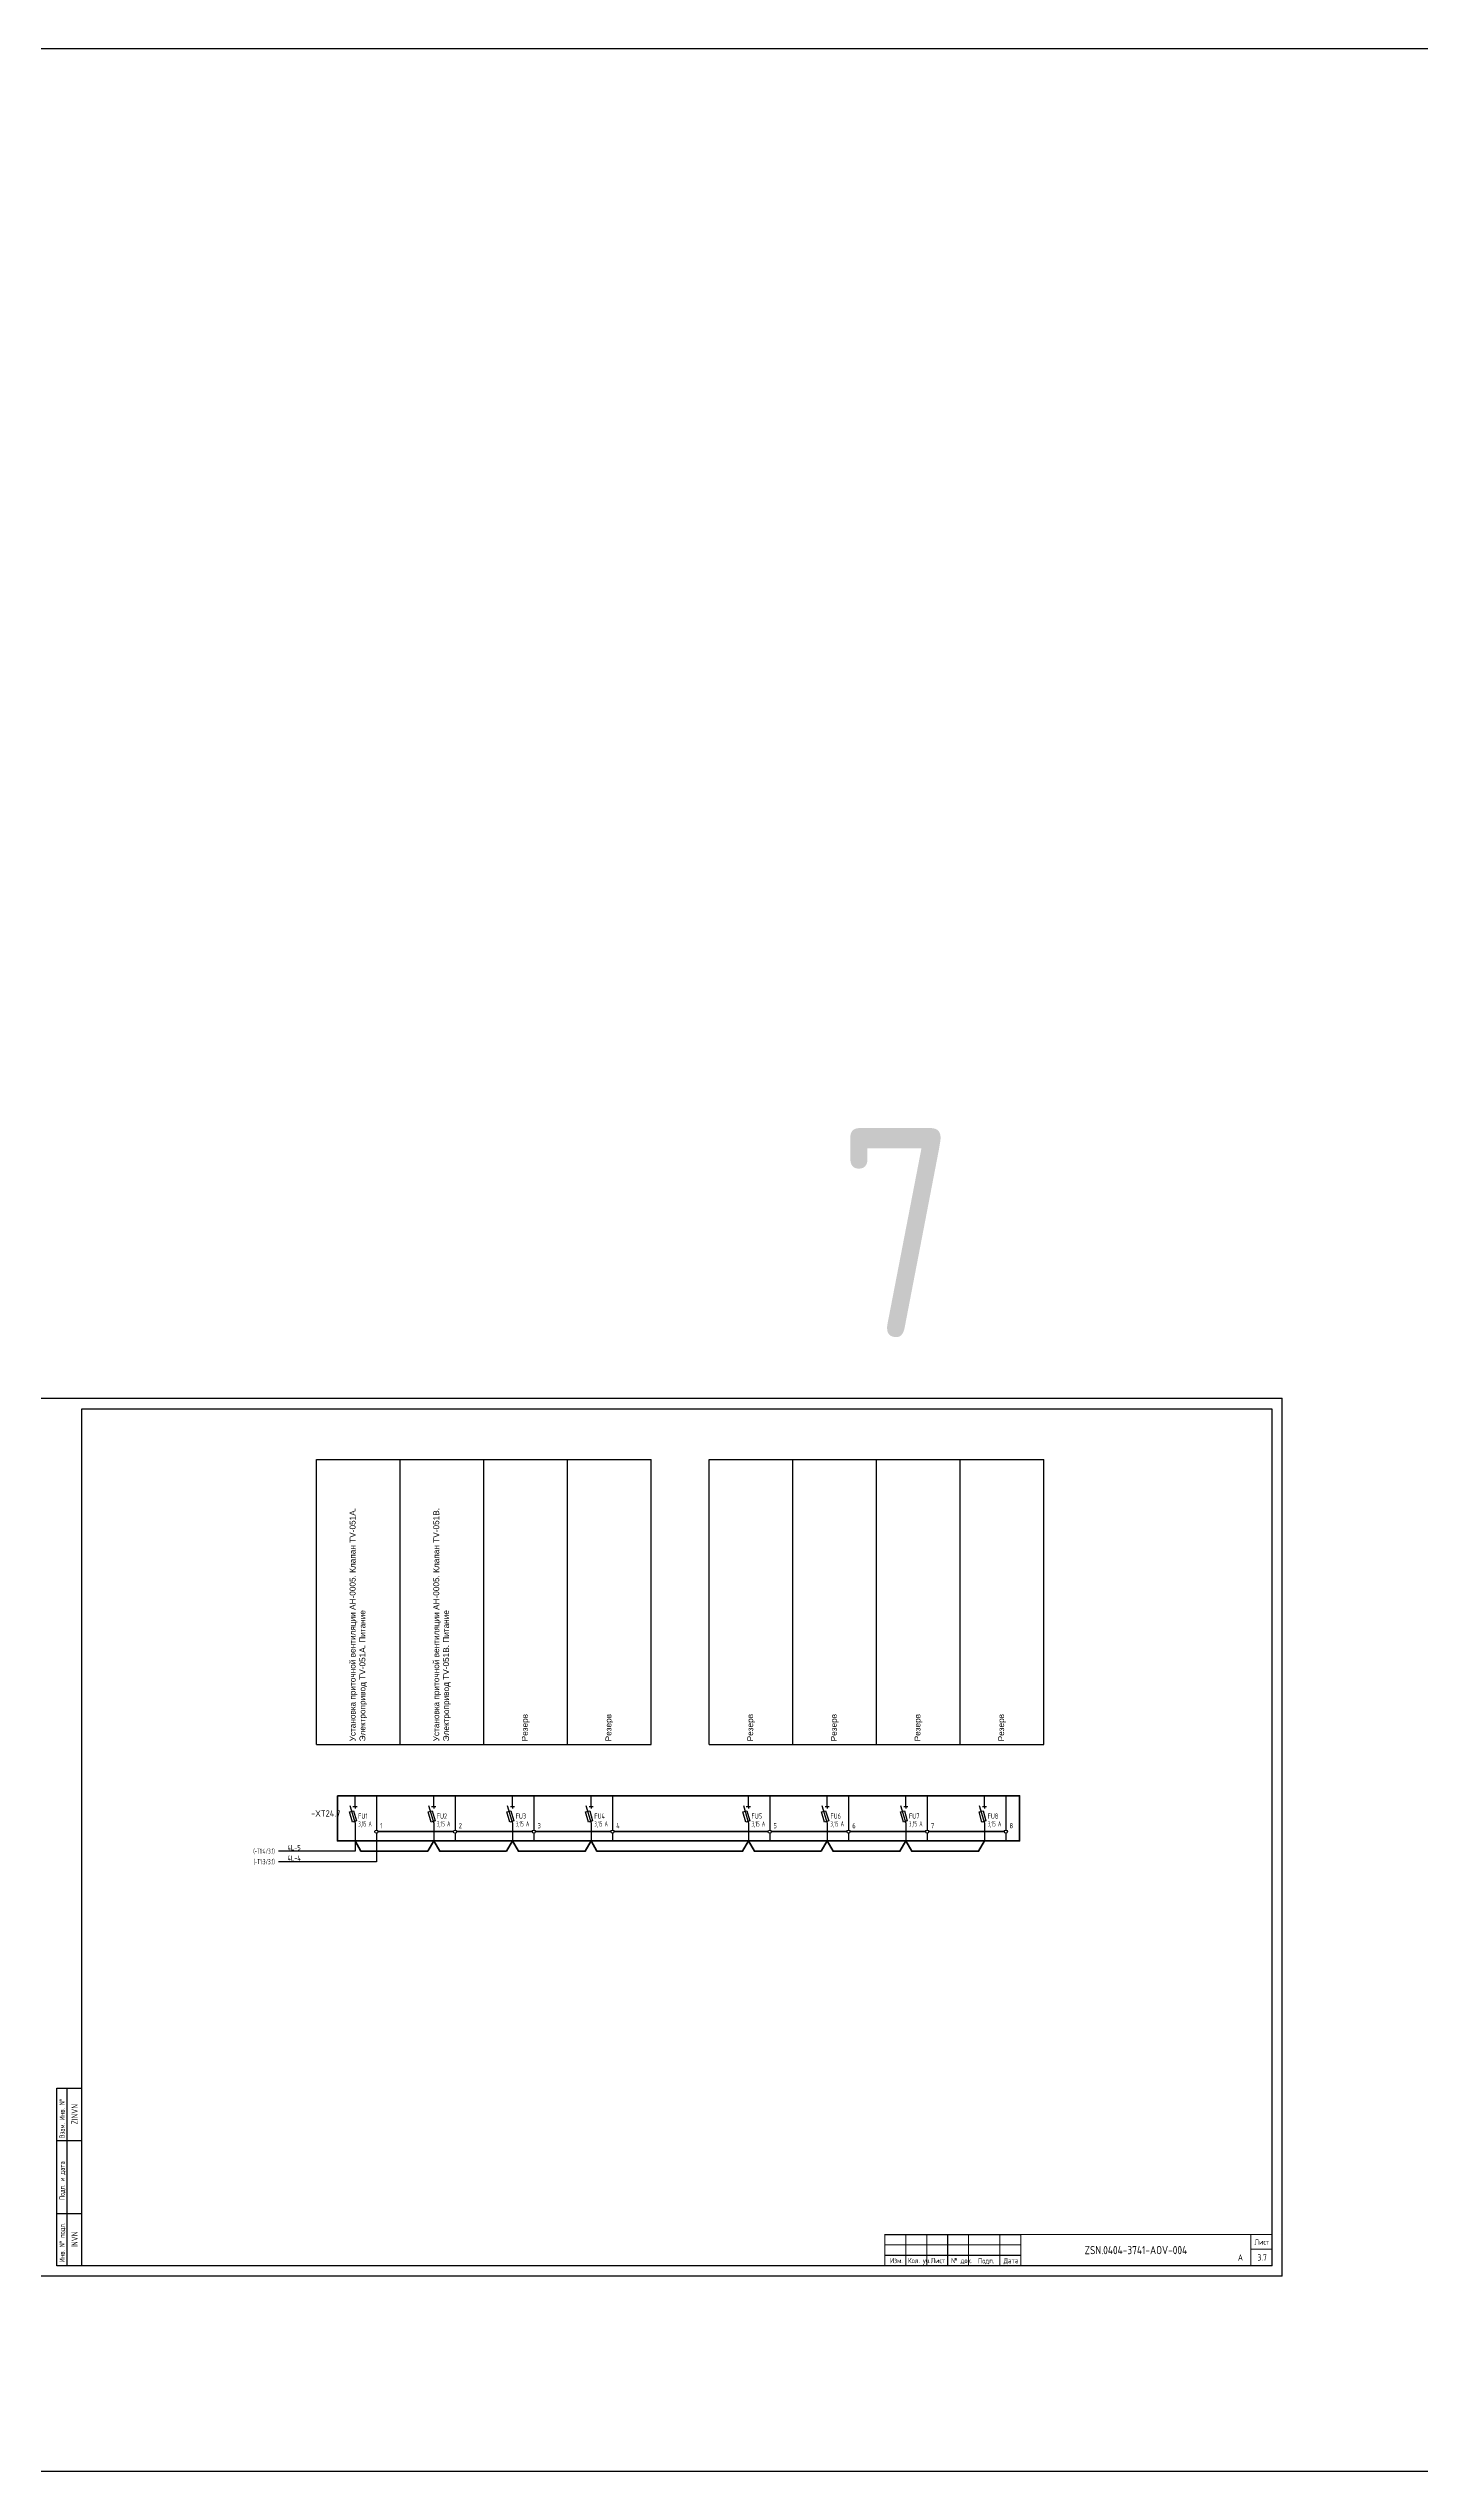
# Model space of a CAD drawing. Header units: millimetres. Extents: x 613 to 19799, y 1373 to 4314.
# Drawn here: x 4260 to 4916, y 1373 to 2532 of the extents above; entities that cross this region are included whole.
import ezdxf
from ezdxf.enums import TextEntityAlignment as Align

# ---------------------------------------------------------------- set-up
doc = ezdxf.new("R2010")
doc.units = ezdxf.units.MM
doc.layers.add('EPLAN108', color=5, linetype='Continuous', lineweight=30)
for name, color, linetype in [('Временный', 6, 'Continuous'), ('КИА_МАРКИРОВКА', 2, 'Continuous'), ('КИА_НАКЛЕЙКИ', 1, 'Continuous'), ('КИА_РАМКИ-ШТАМПЫ', 7, 'Continuous'), ('ФОРМАТ', 7, 'Continuous')]:
    doc.layers.add(name, color=color, linetype=linetype)
doc.styles.add('GOST-A 3-1', font='gost_0.ttf', dxfattribs={"height": 3})
doc.styles.add('GOSTA-2.5-1', font='GOST_AU.ttf', dxfattribs={"width": 0.9, "height": 2.5})
doc.styles.add('ROMAND0-100', font='romand.shx')
doc.styles.add('ROMANS0-60', font='romans.shx', dxfattribs={"width": 0.6})
doc.styles.add('ROMANS0-70', font='romans.shx', dxfattribs={"width": 0.7})
doc.styles.get("Standard").update_dxf_attribs({"font": 'arial.ttf'})

# ---------------------------------------------------------------- blocks, each defined once
blk = doc.blocks.new('frm6')
at = {"layer": 'ФОРМАТ'}
blk.add_line((-185, 15), (-120, 15), dxfattribs=at)
at = {"layer": 'ФОРМАТ', "const_width": 0.5}
blk.add_lwpolyline([(-185, 15), (-185, 0), (0, 0), (0, 15)], close=True, dxfattribs=at)
for points in [[(-175, 15), (-175, 0)], [(-165, 15), (-165, 0)], [(-155, 15), (-155, 0)], [(-145, 15), (-145, 0)], [(-130, 15), (-130, 0)], [(-120, 15), (-120, 0)], [(-10, 15), (-10, 0)], [(-185, 10), (-120, 10)], [(-185, 5), (-120, 5)], [(-10, 8), (0, 8)]]:
    blk.add_lwpolyline(points, dxfattribs=at)
at = {"layer": 'ФОРМАТ', "style": 'GOSTA-2.5-1', "width": 0.95}
for s, p in [('Лист', (-8.2, 9.4)), ('Изм.', (-182.6, 0.5)), ('Кол. уч.', (-174, 0.5)), ('Лист', (-163.1, 0.5)), ('№ док.', (-153.4, 0.5)), ('Подп.', (-140.5, 0.4)), ('Дата', (-128.2, 0.5))]:
    blk.add_text(s, height=2.5, dxfattribs=at).set_placement(p, align=Align.BOTTOM_LEFT)
at = {"layer": 'ФОРМАТ', "flags": 8}
for tag, style, width, p in [('R2', 'ROMANS0-70', 0.7, (-184.4, 10)), ('QTY2', 'ROMANS0-70', 0.65, (-174.3, 10.3)), ('SH2', 'ROMANS0-70', 0.7, (-164.3, 10)), ('ND2', 'ROMANS0-60', 0.6, (-154.3, 10)), ('SIGN2', 'ROMANS0-70', 0.7, (-144.3, 10)), ('DATE2', 'ROMANS0-70', 0.43, (-129.4, 10)), ('R1', 'ROMANS0-70', 0.7, (-184.4, 5)), ('QTY1', 'ROMANS0-70', 0.65, (-174.3, 5.3)), ('SH1', 'ROMANS0-70', 0.7, (-164.3, 5)), ('ND1', 'ROMANS0-60', 0.6, (-154.3, 5)), ('SIGN1', 'ROMANS0-70', 0.7, (-144.3, 5)), ('DATE1', 'ROMANS0-70', 0.43, (-129.4, 5))]:
    blk.add_attdef(tag, text='', height=3, dxfattribs=dict(at, style=style, width=width)).set_placement(p, align=Align.BOTTOM_LEFT)
at = {"layer": 'ФОРМАТ', "style": 'ROMANS0-70', "width": 0.7, "flags": 8}
blk.add_attdef('SH', text='', height=3, dxfattribs=at).set_placement((-5.2, 3.8), align=Align.MIDDLE_CENTER)
blk = doc.blocks.new('*T131')
at = {"linetype": 'ByBlock', "lineweight": -2, "transparency": 16777216}
for p, q in [((0, 0), (0, 136.4)), ((0, 136.4), (160, 136.4)), ((40, 0), (40, 136.4)), ((80, 0), (80, 136.4)), ((120, 0), (120, 136.4)), ((160, 0), (160, 136.4)), ((187.8, 0), (187.8, 136.4)), ((187.8, 136.4), (347.8, 136.4)), ((227.8, 0), (227.8, 136.4)), ((267.8, 0), (267.8, 136.4)), ((307.8, 0), (307.8, 136.4)), ((347.8, 0), (347.8, 136.4)), ((0, 0), (160, 0)), ((187.8, 0), (347.8, 0))]:
    blk.add_line(p, q, dxfattribs=at)
at = {"color": 0, "transparency": 16777216, "width": 133.352, "attachment_point": 4, "rotation": 90}
for s, insert, char_height in [('Установка приточной вентиляции AH-0005. Клапан TV-051A. Электропривод TV-051A. Питание ', (20, 1.5), 2.822), ('Установка приточной вентиляции AH-0005. Клапан TV-051B. Электропривод TV-051B. Питание ', (60, 1.5), 2.822), ('Резерв', (100, 1.5), 2.82), ('Резерв', (140, 1.5), 2.82), ('Резерв', (207.8, 1.5), 2.82), ('Резерв', (247.8, 1.5), 2.82), ('Резерв', (287.8, 1.5), 2.82), ('Резерв', (327.8, 1.5), 2.82)]:
    blk.add_mtext(s, dxfattribs=dict(at, insert=insert, char_height=char_height))
blk = doc.blocks.new('*T277')
at = {"linetype": 'ByBlock', "lineweight": -2, "transparency": 16777216}
for p, q in [((0, 0), (0, 136.4)), ((0, 136.4), (160, 136.4)), ((40, 0), (40, 136.4)), ((80, 0), (80, 136.4)), ((120, 0), (120, 136.4)), ((160, 0), (160, 136.4)), ((0, 0), (160, 0))]:
    blk.add_line(p, q, dxfattribs=at)
at = {"color": 0, "transparency": 16777216, "char_height": 2.82, "width": 133.352, "attachment_point": 4, "rotation": 90}
for insert in [(20, 1.5), (60, 1.5), (100, 1.5), (140, 1.5)]:
    blk.add_mtext('Резерв', dxfattribs=dict(at, insert=insert))

msp = doc.modelspace()

# ---------------------------------------------------------------- linework, layer by layer
for p, q in [((4256, 1886.4), (4850, 1886.4)), ((4276, 1881.4), (4845, 1881.4)), ((4276, 1471.4), (4276, 1881.4)), ((4845, 1881.4), (4845, 1471.4)), ((4850, 1466.4), (4850, 1886.4)), ((4264, 1471.4), (4264, 1556.4)), ((4264, 1556.4), (4276, 1556.4)), ((4269, 1471.4), (4269, 1556.4)), ((4264, 1531.4), (4276, 1531.4)), ((4264, 1496.4), (4276, 1496.4)), ((4269, 1496.4), (4276, 1496.4)), ((4850, 1466.4), (4256, 1466.4)), ((4276, 1471.4), (4264, 1471.4)), ((4845, 1471.4), (4276, 1471.4))]:
    msp.add_line(p, q)
at = {"color": 0}
for p, q in [((4406.6, 1691.1), (4406.6, 1696.3)), ((4416.8, 1696.3), (4416.8, 1679.8)), ((4444.2, 1691.1), (4444.2, 1696.3)), ((4454.4, 1696.3), (4454.4, 1679.8)), ((4481.9, 1691.1), (4481.9, 1696.3)), ((4492.1, 1696.3), (4492.1, 1679.8)), ((4519.5, 1691.1), (4519.5, 1696.3)), ((4529.7, 1696.3), (4529.7, 1679.8)), ((4594.7, 1691.1), (4594.7, 1696.3)), ((4604.9, 1696.3), (4604.9, 1679.8)), ((4632.4, 1691.1), (4632.4, 1696.3)), ((4642.6, 1696.3), (4642.6, 1679.8)), ((4670, 1691.1), (4670, 1696.3)), ((4680.2, 1696.3), (4680.2, 1679.8)), ((4707.6, 1691.1), (4707.6, 1696.3)), ((4717.8, 1696.3), (4717.8, 1679.8)), ((4403.9, 1688.5), (4405.9, 1689.1)), ((4405.4, 1683.7), (4403.9, 1688.5)), ((4404.1, 1691.6), (4406.6, 1683.1)), ((4407.3, 1684.3), (4405.4, 1683.7)), ((4405.6, 1691.1), (4407.6, 1691.1)), ((4405.9, 1689.1), (4407.3, 1684.3)), ((4406.6, 1691.1), (4406.6, 1690.1)), ((4406.6, 1683.1), (4406.6, 1674.7)), ((4441.6, 1688.5), (4443.5, 1689.1)), ((4443, 1683.7), (4441.6, 1688.5)), ((4441.7, 1691.6), (4444.2, 1683.1)), ((4444.9, 1684.3), (4443, 1683.7)), ((4443.2, 1691.1), (4445.2, 1691.1)), ((4443.5, 1689.1), (4444.9, 1684.3)), ((4444.2, 1691.1), (4444.2, 1690.1)), ((4444.2, 1683.1), (4444.2, 1674.7)), ((4479.2, 1688.5), (4481.1, 1689.1)), ((4480.6, 1683.7), (4479.2, 1688.5)), ((4479.4, 1691.6), (4481.9, 1683.1)), ((4482.5, 1684.3), (4480.6, 1683.7)), ((4480.9, 1691.1), (4482.9, 1691.1)), ((4481.1, 1689.1), (4482.5, 1684.3)), ((4481.9, 1691.1), (4481.9, 1690.1)), ((4481.9, 1683.1), (4481.9, 1674.7)), ((4516.8, 1688.5), (4518.8, 1689.1)), ((4518.3, 1683.7), (4516.8, 1688.5)), ((4517, 1691.6), (4519.5, 1683.1)), ((4520.2, 1684.3), (4518.3, 1683.7)), ((4518.5, 1691.1), (4520.5, 1691.1)), ((4518.8, 1689.1), (4520.2, 1684.3)), ((4519.5, 1691.1), (4519.5, 1690.1)), ((4519.5, 1683.1), (4519.5, 1674.7)), ((4592.1, 1688.5), (4594, 1689.1)), ((4593.5, 1683.7), (4592.1, 1688.5)), ((4592.3, 1691.6), (4594.8, 1683.1)), ((4595.4, 1684.3), (4593.5, 1683.7)), ((4593.7, 1691.1), (4595.7, 1691.1)), ((4594, 1689.1), (4595.4, 1684.3)), ((4594.7, 1691.1), (4594.7, 1690.1)), ((4594.8, 1683.1), (4594.8, 1674.7)), ((4629.7, 1688.5), (4631.6, 1689.1)), ((4631.1, 1683.7), (4629.7, 1688.5)), ((4629.9, 1691.6), (4632.4, 1683.1)), ((4633.1, 1684.3), (4631.1, 1683.7)), ((4631.4, 1691.1), (4633.4, 1691.1)), ((4631.6, 1689.1), (4633.1, 1684.3)), ((4632.4, 1691.1), (4632.4, 1690.1)), ((4632.4, 1683.1), (4632.4, 1674.7)), ((4667.4, 1688.5), (4669.3, 1689.1)), ((4668.8, 1683.7), (4667.4, 1688.5)), ((4667.5, 1691.6), (4670, 1683.1)), ((4670.7, 1684.3), (4668.8, 1683.7)), ((4669, 1691.1), (4671, 1691.1)), ((4669.3, 1689.1), (4670.7, 1684.3)), ((4670, 1691.1), (4670, 1690.1)), ((4670, 1683.1), (4670, 1674.7)), ((4705, 1688.5), (4706.9, 1689.1)), ((4706.4, 1683.7), (4705, 1688.5)), ((4705.1, 1691.6), (4707.6, 1683.1)), ((4708.3, 1684.3), (4706.4, 1683.7)), ((4706.6, 1691.1), (4708.6, 1691.1)), ((4706.9, 1689.1), (4708.3, 1684.3)), ((4707.6, 1691.1), (4707.6, 1690.1)), ((4707.6, 1683.1), (4707.6, 1674.7)), ((4416.8, 1678.3), (4416.8, 1674.7)), ((4454.4, 1678.3), (4454.4, 1674.7)), ((4492.1, 1678.3), (4492.1, 1674.7)), ((4529.7, 1678.3), (4529.7, 1674.7)), ((4604.9, 1678.3), (4604.9, 1674.7)), ((4642.6, 1678.3), (4642.6, 1674.7)), ((4680.2, 1678.3), (4680.2, 1674.7)), ((4717.8, 1678.3), (4717.8, 1674.7))]:
    msp.add_line(p, q, dxfattribs=at)
at = {"color": 1}
for p, q in [((4406.6, 1669.7), (4370, 1669.7)), ((4406.6, 1674.7), (4406.6, 1669.7)), ((4416.8, 1674.7), (4416.8, 1664.7)), ((4416.8, 1664.7), (4370, 1664.7))]:
    msp.add_line(p, q, dxfattribs=at)
at = {"color": 1, "linetype": 'Continuous', "lineweight": 40, "ltscale": 8}
for p, q in [((4417.5, 1679.1), (4453.7, 1679.1)), ((4455.2, 1679.1), (4491.3, 1679.1)), ((4492.8, 1679.1), (4528.9, 1679.1)), ((4530.4, 1679.1), (4604.2, 1679.1)), ((4605.7, 1679.1), (4641.8, 1679.1)), ((4643.3, 1679.1), (4679.5, 1679.1)), ((4681, 1679.1), (4717.1, 1679.1))]:
    msp.add_line(p, q, dxfattribs=at)
at = {"color": 0, "lineweight": 40}
msp.add_lwpolyline([(4398.2, 1696.3), (4724.4, 1696.3), (4724.4, 1674.7), (4398.2, 1674.7)], close=True, dxfattribs=at)
at = {"color": 1, "lineweight": 50}
for points in [[(4406.6, 1674.7), (4409.4, 1669.7), (4441.4, 1669.7), (4444.2, 1674.7)], [(4444.2, 1674.7), (4447.1, 1669.7), (4479, 1669.7), (4481.9, 1674.7)], [(4481.9, 1674.7), (4484.7, 1669.7), (4516.7, 1669.7), (4519.5, 1674.7)], [(4519.5, 1674.7), (4522.3, 1669.7), (4591.9, 1669.7), (4594.8, 1674.7)], [(4594.8, 1674.7), (4597.6, 1669.7), (4629.5, 1669.7), (4632.4, 1674.7)], [(4632.4, 1674.7), (4635.2, 1669.7), (4667.2, 1669.7), (4670, 1674.7)], [(4670, 1674.7), (4672.8, 1669.7), (4704.8, 1669.7), (4707.6, 1674.7)]]:
    msp.add_lwpolyline(points, dxfattribs=at)
at = {"color": 0}
for centre in [(4416.8, 1679.1), (4454.4, 1679.1), (4492.1, 1679.1), (4529.7, 1679.1), (4604.9, 1679.1), (4642.6, 1679.1), (4680.2, 1679.1), (4717.8, 1679.1)]:
    msp.add_circle(centre, 0.75, dxfattribs=at)
at = {"layer": 'EPLAN108', "color": 2}
msp.add_lwpolyline([(613.4, 2532.2), (19799.5, 2532.2), (19799.5, 1373), (613.4, 1373)], close=True, dxfattribs=at)

# ---------------------------------------------------------------- block references
for name, p in [('*T131', (4388.2, 1720.8)), ('*T277', (4576, 1720.8))]:
    msp.add_blockref(name, p)
at = {"layer": 'КИА_РАМКИ-ШТАМПЫ'}
ref = msp.add_blockref('frm6', (4845, 1471.4), dxfattribs=at)
ref.add_attrib('TITLE', 'ZSN.0404-3741-AOV-004', dxfattribs={"layer": '0', "height": 3.9, "style": 'ROMAND0-100', "width": 0.8, "flags": 8}).set_placement((4780, 1478.9), align=Align.MIDDLE_CENTER)
ref.add_attrib('SH', '3.7', dxfattribs={"layer": '0', "height": 3, "style": 'ROMANS0-70', "width": 0.7, "flags": 8}).set_placement((4840.4, 1475.4), align=Align.MIDDLE_CENTER)
ref.add_attrib('REV', 'А', dxfattribs={"layer": '0', "height": 3, "style": 'ROMANS0-70', "width": 0.7, "flags": 8}).set_placement((4830, 1475.4), align=Align.MIDDLE_CENTER)

# ---------------------------------------------------------------- texts
at = {"style": 'GOST-A 3-1'}
msp.add_text('7', height=100, dxfattribs=at).set_placement((4637.7, 1915.7))
at = {"style": 'GOSTA-2.5-1'}
for s, width, p in [('3,15 A', 0.7, (4408.1, 1681.6)), ('FU1', 0.9, (4408.1, 1685.3)), ('1', 0.9, (4418.6, 1680.7)), ('3,15 A', 0.7, (4445.7, 1681.6)), ('FU2', 0.9, (4445.7, 1685.3)), ('2', 0.9, (4456.2, 1680.7)), ('FU3', 0.9, (4483.4, 1685.3)), ('3,15 A', 0.7, (4483.4, 1681.6)), ('3', 0.9, (4493.9, 1680.7)), ('3,15 A', 0.7, (4521, 1681.6)), ('FU4', 0.9, (4521, 1685.3)), ('4', 0.9, (4531.5, 1680.7)), ('3,15 A', 0.7, (4596.2, 1681.6)), ('FU5', 0.9, (4596.2, 1685.3)), ('5', 0.9, (4606.7, 1680.7)), ('3,15 A', 0.7, (4633.9, 1681.6)), ('FU6', 0.9, (4633.9, 1685.3)), ('6', 0.9, (4644.4, 1680.7)), ('3,15 A', 0.7, (4671.5, 1681.6)), ('FU7', 0.9, (4671.5, 1685.3)), ('7', 0.9, (4682, 1680.7)), ('3,15 A', 0.7, (4709.1, 1681.6)), ('FU8', 0.9, (4709.1, 1685.3)), ('8', 0.9, (4719.6, 1680.7))]:
    msp.add_text(s, height=2.5, dxfattribs=dict(at, width=width)).set_placement(p)
at = {"style": 'ROMANS0-70', "width": 0.7}
for s, p in [('Взам. Инв. N%%d', (4268.5, 1532.4)), ('Подп. и дата', (4268.5, 1502.9)), ('Инв. N%%d подл.', (4268.5, 1473.1))]:
    msp.add_text(s, height=2.5, rotation=90, dxfattribs=at).set_placement(p, align=Align.BOTTOM_LEFT)
at = {"style": 'ROMANS0-70', "width": 0.7, "flags": 12}
for tag, p in [('ZINVN', (4272.5, 1543.9)), ('INVN', (4272.5, 1483.9))]:
    msp.add_attdef(tag, text='', height=3, rotation=90, dxfattribs=at).set_placement(p, align=Align.MIDDLE_CENTER)
at = {"layer": 'Временный', "style": 'GOSTA-2.5-1', "width": 0.7}
for s, p in [('(-T1:4/3.1)', (4368.2, 1668.5)), ('(-T1:3/3.1)', (4368.2, 1663.5))]:
    msp.add_text(s, height=2.5, dxfattribs=at).set_placement(p, align=Align.RIGHT)
at = {"layer": 'КИА_МАРКИРОВКА', "style": 'GOSTA-2.5-1', "width": 0.9}
for s, p in [('4L-5', (4374.3, 1670.2)), ('4L-4', (4374.3, 1665.2))]:
    msp.add_text(s, height=2.5, dxfattribs=at).set_placement(p)
at = {"layer": 'КИА_НАКЛЕЙКИ', "style": 'GOST-A 3-1'}
msp.add_text('-XT24.7', height=3, dxfattribs=at).set_placement((4385.6, 1686.3))

doc.saveas('drawing.dxf')
